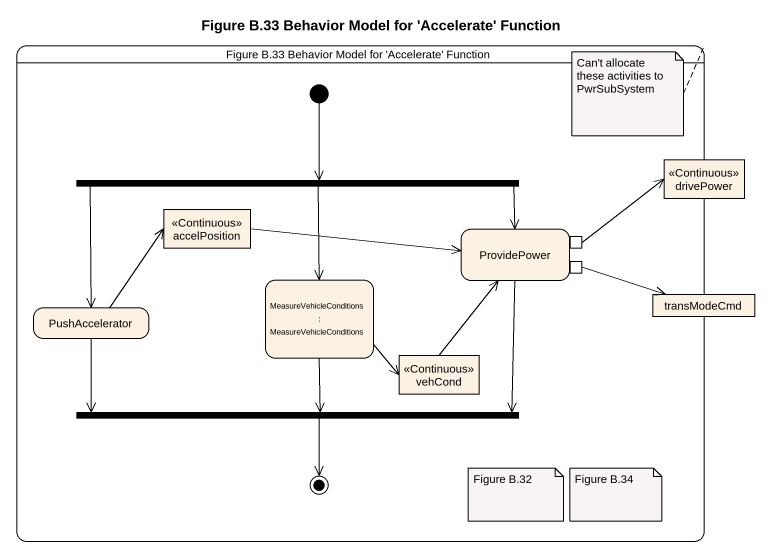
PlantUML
@startuml
title Figure B.33 Behavior Model for 'Accelerate' Function
hide empty description
state "Figure B.33 Behavior Model for 'Accelerate' Function" as Figure_B_33_Behavior_Model {
  state fork1 <<fork>>
  state drivePower <<Continuous>>
  state accelPosition <<Continuous>>
  state ProvidePower {
    state pin1 <<outputPin>>
    state pin2 <<outputPin>>
  }
  state "MeasureVehicleConditions : MeasureVehicleConditions" as MeasureVehicleConditions
  state transModeCmd <<object>>
  state PushAccelerator
  state vehCond <<Continuous>>
  state fork2 <<join>>
  [*] --> fork1
  fork2 --> [*]
}
fork1 -right-> ProvidePower
fork1 --> MeasureVehicleConditions
fork1 --> PushAccelerator
accelPosition -right-> ProvidePower
ProvidePower --> fork2
pin1 -right-> drivePower
MeasureVehicleConditions -right-> vehCond
MeasureVehicleConditions --> fork2
pin2 -right-> transModeCmd
PushAccelerator -up-> accelPosition
PushAccelerator -right-> fork2
vehCond -up-> ProvidePower
note top of Figure_B_33_Behavior_Model : Can't allocate these activities to PwrSubSystem
note as N2
  Figure B.32
end note
note as N3
  Figure B.34
end note
@enduml
